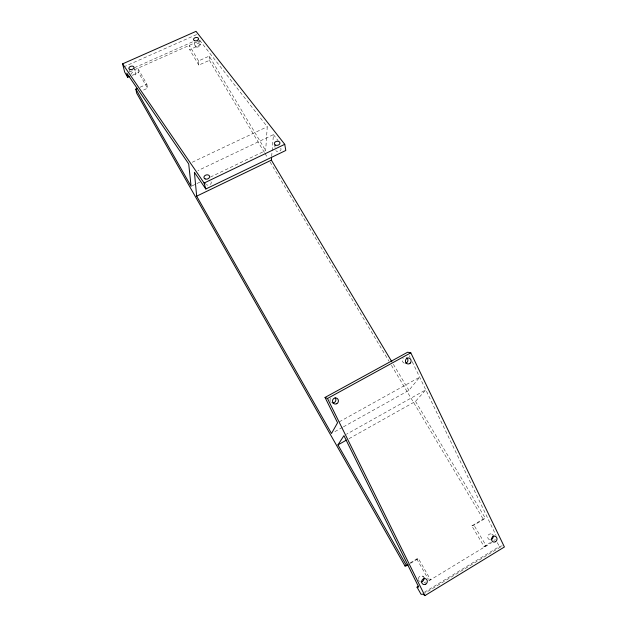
<?xml version="1.0" encoding="UTF-8"?>
<svg xmlns="http://www.w3.org/2000/svg" width="627" height="627" viewBox="0 0 627 627"><rect width="100%" height="100%" fill="white"/><g stroke="black" fill="none" stroke-linecap="round" stroke-linejoin="round"><path stroke-width="0.47" stroke-dasharray="3.13 2.35" d="M210.39 177.08L265.66 150.59L267.259 126.725L199.95 40.622L127.665 72.81M271.671 156.358L272.055 151.632M272.134 150.692L273.435 134.633L197.913 170.607M343.4 426.862L408.922 390.355L419.675 377.172L338.415 422.3M349.035 438.673L415.513 401.382L425.796 389.861L346.488 434.229M424.416 592.264L499.507 546.423L502.423 545.796L424.84 593.189M424.095 582.883L425.662 581.934M415.513 401.382L485.384 518.31L483.174 519.062L471.833 525.881L484.02 546.446L490.518 542.488M493.77 540.513L495.393 539.526M428.986 580.774L491.983 542.449M410.058 563.007L416.767 558.971L418.405 558.571L430.561 579.81L428.805 580.022M410.52 563.32L418.405 558.571M471.833 525.881L473.949 525.191L485.384 518.31M334.889 431.603L342.554 427.34M191.972 185.913L199.864 182.128M192.238 162.26L267.259 126.725M140.103 87.216L146.859 84.175L137.783 68.312L138.536 72.466L147.557 88.227L142.525 90.5M209.206 56.116L209.41 60.325L198.822 65.098L198.54 60.913L209.206 56.116L265.66 150.59M132.689 75.075L138.536 72.466M198.822 65.098L189.667 49.643L200.217 44.925L199.95 40.622M134.531 67.685L193.586 41.406M123.621 66.94L196.807 34.477M484.02 546.446L486.254 545.937L473.949 525.191M491.905 534.267L494.241 535.638M422.731 576.205L424.714 577.835M273.435 134.633L278.145 140.66M393.364 364.311L408.922 390.355M197.168 39.814L200.217 44.925M209.41 60.325L264.563 152.745M265.064 153.584L267.572 157.785M270.08 161.985L388.912 361.105M391.42 365.306L483.174 519.062M497.219 542.59L499.507 546.423M198.54 60.913L189.315 45.356L189.667 49.643M416.767 558.971L428.319 579.183M409.298 355.666L410.129 357.382M412.198 361.685L496.02 535.427M128.927 68.508L130.369 72.881M134.249 68.116L135.957 73.367M194.237 42.432L195.13 45.99M198.728 39.423L200.044 44.76M274.571 144.868L275.065 147.494M146.859 84.175L147.557 88.227M418.366 578.846A3.041 2.774 -66.3 0 1 423.703 577.287M419.643 581.425A3.041 2.774 -66.3 0 1 418.428 579.622M404.243 363.143A2.994 2.829 -81.7 0 1 403.239 358.095M489.569 539.659A2.963 2.696 -72 0 1 488.347 535.027A2.963 2.696 -72 0 1 492.846 535.348M331.346 402.51A3.057 2.923 -72.1 0 1 330.758 402.009M330.327 401.366A3.057 2.923 -72.1 0 1 330.5 398.317M130.949 74.629A2.586 1.701 -15.6 0 1 133.535 72.254A2.586 1.701 -15.6 0 1 135.926 73.978A2.586 1.701 -15.6 0 1 132.509 75.757M210.978 181.759A2.861 2.1 -14.5 0 1 209.99 184.581A2.861 2.1 -14.5 0 1 206.307 184.612M205.907 184.197A2.861 2.1 -14.5 0 1 205.632 183.139M280.716 148.246A2.806 2.038 -10.4 0 1 279.579 151.123A2.806 2.038 -10.4 0 1 275.809 150.605M196.173 46.939A2.532 1.654 -12.8 0 0 200.076 45.191A2.532 1.654 -12.8 0 0 196.517 44A2.532 1.654 -12.8 0 0 196.173 46.939"/><path stroke-width="0.94" d="M391.851 361.787L271.366 160.136L271.593 157.306M408.153 564.739L406.57 565.687L337.953 444.888L343.925 435.663L418.695 587.037L417.033 587.178L421.078 594.302L423.17 594.208L424.832 595.65L504.414 546.987L410.803 352.821L407.636 352.217L325.045 397.432L337.561 422.77L331.487 433.5L196.674 196.165L194.401 172.276L205.805 189.001L285.81 150.464L284.736 144.32L196.032 31.35L122.586 63.868L124.687 72.066L127.673 77.317L129.342 76.572M417.033 587.178L418.601 586.221M137.564 88.36L135.871 89.12L136.655 93.149L405.034 566.024L406.704 565.021M337.953 444.888L346.472 440.107M325.045 397.432L327.482 398.482L410.803 352.821M196.674 196.165L271.366 160.136M205.805 189.001L204.112 183.029L284.736 144.32M405.034 566.024L406.57 565.687M122.586 63.868L204.112 183.029M135.871 89.12L191.094 186.337L188.711 163.929L126.826 73.187L127.673 77.317M327.482 398.482L424.832 595.65M424.001 578.784A3.041 2.774 -66.3 0 1 421.031 581.809M406.68 357.766A2.994 2.829 -81.7 0 1 405.708 363.205M493.081 536.054A2.963 2.696 -72 0 1 490.972 539.659M335.147 397.832A3.057 2.923 -72.1 0 1 332.788 402.965M425.757 584.168A3.064 2.798 -66.3 0 0 426.039 578.925A3.064 2.798 -66.3 0 0 421.642 581.597A3.064 2.798 -66.3 0 0 425.757 584.168M410.183 363.182A3.025 2.861 -81.8 0 0 409.172 358.088A3.025 2.861 -81.8 0 0 405.473 361.63A3.025 2.861 -81.8 0 0 410.183 363.182M495.534 541.697A2.994 2.72 -72.1 0 0 495.792 536.547A2.994 2.72 -72.1 0 0 491.552 539.126A2.994 2.72 -72.1 0 0 495.534 541.697M336.793 403.702A3.088 2.955 -72.2 0 0 337.091 398.38A3.088 2.955 -72.2 0 0 332.498 400.896A3.088 2.955 -72.2 0 0 336.793 403.702M130.494 69.636A2.602 1.701 -15.6 0 0 133.966 67.238A2.602 1.701 -15.6 0 0 129.875 66.752A2.602 1.701 -15.6 0 0 130.494 69.636M205.178 178.946A2.876 2.108 -14.5 0 0 209.606 176.814A2.876 2.108 -14.5 0 0 205.538 175.207A2.876 2.108 -14.5 0 0 205.178 178.946M194.613 40.724A2.547 1.654 -12.8 0 0 198.547 38.968A2.547 1.654 -12.8 0 0 194.958 37.777A2.547 1.654 -12.8 0 0 194.613 40.724M275.661 145.166A2.821 2.038 -10.4 0 0 279.94 143.113A2.821 2.038 -10.4 0 0 275.809 141.6A2.821 2.038 -10.4 0 0 275.661 145.166"/></g></svg>
